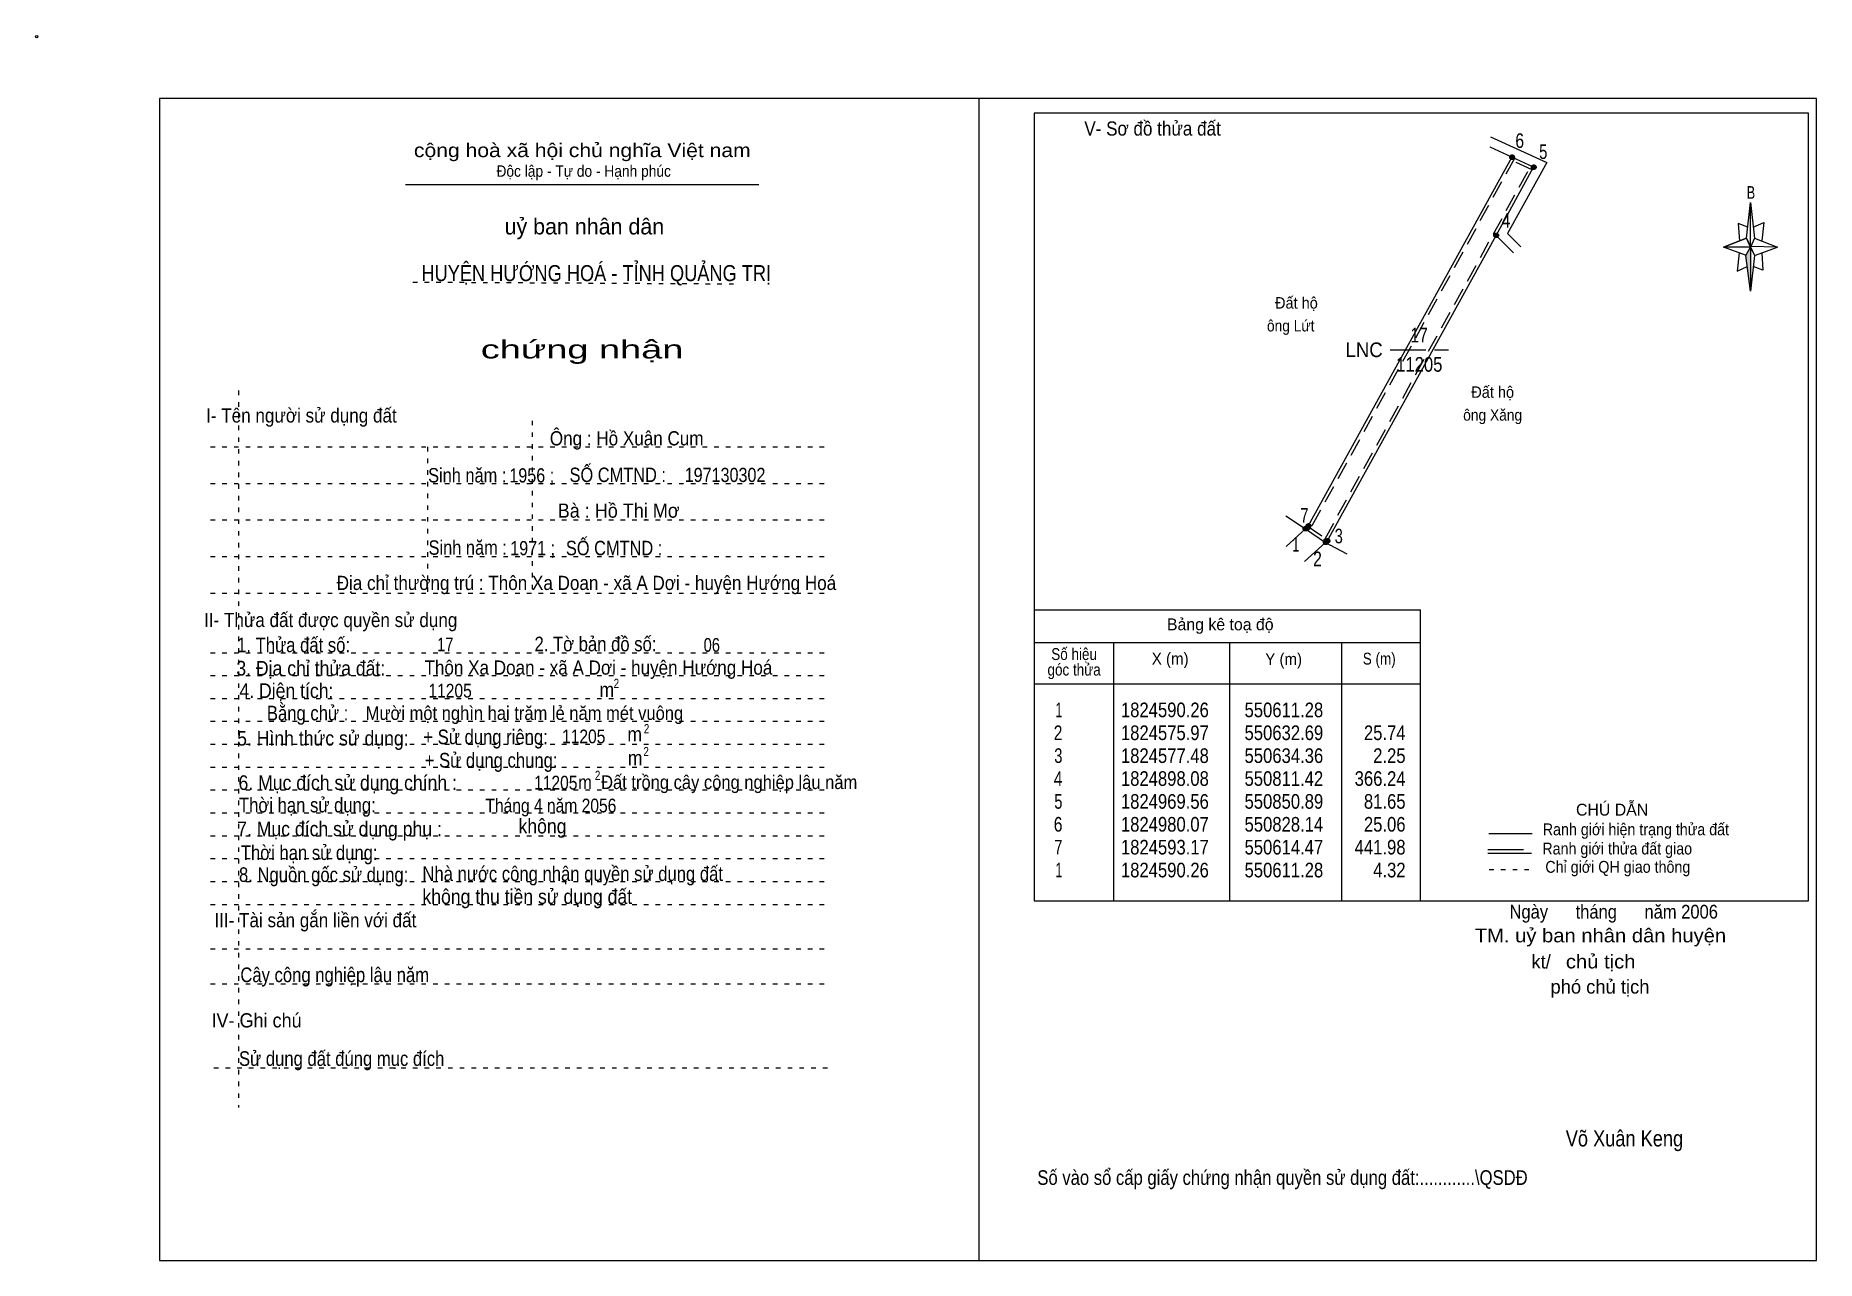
# Model space of a CAD drawing. Header units: centimetres. Extents: x -1.6 to 37.4, y -1.3 to 25.5.
import ezdxf
from ezdxf.enums import TextEntityAlignment as Align

# ---------------------------------------------------------------- set-up
doc = ezdxf.new("R2010")
doc.units = ezdxf.units.CM
doc.header["$LTSCALE"] = 0.13
for name, pattern in [('DOTTED', [1.5, 0.3, -1.2]), ('LONG_DASHED', [7.5, 6, -1.5]), ('MEDIUM_DASHED', [4.5, 3, -1.5])]:
    doc.linetypes.add(name, pattern=pattern)
for name, color, linetype, lineweight in [('1', 7, 'DOTTED', 13), ('10', 7, 'Continuous', 13), ('2', 7, 'Continuous', 25), ('3', 7, 'Continuous', 13), ('30', 7, 'Continuous', 13), ('32', 7, 'LONG_DASHED', 13), ('33', 7, 'LONG_DASHED', 13), ('35', 7, 'Continuous', 13)]:
    doc.layers.add(name, color=color, linetype=linetype, lineweight=lineweight)

msp = doc.modelspace()

# ---------------------------------------------------------------- hatches: boundary and pattern name
at = {"layer": '30'}
msp.add_hatch(color=256, dxfattribs=at).paths.add_polyline_path([(35.91, 20.87), (35.91, 19.91), (35.81, 20.69)])
at = {"layer": '32'}
for points in [[(30.7484, 22.8383, 1), (30.6484, 22.8383, 1)], [(31.2223, 22.6194, 1), (31.1223, 22.6194, 1)], [(30.4002, 21.1307, 1), (30.3002, 21.1307, 1)], [(26.2982, 14.7801, 1), (26.1982, 14.7801, 1)], [(26.2317, 14.7194, 1), (26.1317, 14.7194, 1)], [(26.6776, 14.4218, 1), (26.5776, 14.4218, 1)], [(26.7124, 14.4533, 1), (26.6124, 14.4533, 1)]]:
    msp.add_hatch(color=256, dxfattribs=at).paths.add_polyline_path(points)

# ---------------------------------------------------------------- linework, layer by layer
at = {"layer": '1', "linetype": 'Continuous'}
msp.add_line((6.51, 22.24), (14.23, 22.24), dxfattribs=at)
at = {"layer": '1'}
for p, q in [((6.67, 20.11), (13.82, 20.07)), ((2.86, 17.74), (2.86, 2.07)), ((9.28, 17.08), (9.28, 13.31)), ((2.25, 16.51), (15.75, 16.51)), ((6.99, 16.51), (6.99, 13.31)), ((2.25, 15.71), (15.75, 15.71)), ((2.25, 14.91), (15.75, 14.91)), ((2.25, 14.11), (15.75, 14.11)), ((2.25, 13.31), (15.75, 13.31)), ((2.25, 12.01), (15.75, 12.01)), ((2.25, 11.51), (15.75, 11.51)), ((2.25, 11.01), (15.75, 11.01)), ((2.25, 10.51), (15.75, 10.51)), ((2.25, 10.01), (15.75, 10.01)), ((2.25, 9.51), (15.75, 9.51)), ((2.25, 9.01), (15.75, 9.01)), ((2.25, 8.51), (15.75, 8.51)), ((2.25, 8.01), (15.75, 8.01)), ((2.25, 7.51), (15.75, 7.51)), ((2.25, 7.01), (15.75, 7.01)), ((2.25, 6.51), (15.75, 6.51)), ((2.25, 5.54), (15.75, 5.54)), ((2.25, 4.77), (15.75, 4.77)), ((2.32, 2.94), (15.82, 2.94))]:
    msp.add_line(p, q, dxfattribs=at)
at = {"layer": '10'}
for p, q in [((30.69, 22.84), (30.22, 23.06)), ((30.73, 20.75), (30.35, 21.13)), ((26.62, 14.42), (26.16, 14)), ((26.62, 14.42), (26.72, 14.36)), ((27.09, 14.16), (26.72, 14.36))]:
    msp.add_line(p, q, dxfattribs=at)
at = {"layer": '10', "linetype": 'MEDIUM_DASHED'}
for p, q in [((31.14, 22.56), (30.66, 22.78)), ((26.22, 14.78), (26.66, 14.48))]:
    msp.add_line(p, q, dxfattribs=at)
at = {"layer": '10'}
for points in [[(30.23, 23.28), (31.46, 22.72), (30.6, 21.17), (30.89, 20.88)], [(30.69, 22.84), (26.24, 14.78), (26.18, 14.72), (26.62, 14.42)], [(26.62, 14.42), (26.66, 14.45), (30.35, 21.13), (31.17, 22.62), (30.69, 22.84)], [(25.75, 15), (26.18, 14.72), (25.76, 14.33)]]:
    msp.add_lwpolyline(points, dxfattribs=at)
at = {"layer": '10', "linetype": 'MEDIUM_DASHED'}
for points in [[(30.75, 22.81), (26.3, 14.74), (26.23, 14.67)], [(26.58, 14.48), (26.61, 14.5), (30.29, 21.16), (31.11, 22.65)]]:
    msp.add_lwpolyline(points, dxfattribs=at)
at = {"layer": '10'}
msp.add_circle((-1.55, 25.47), 0.025, dxfattribs=at)
at = {"layer": '2'}
for p, q in [((20.25, 12.95), (28.7, 12.95)), ((28.7, 6.59), (28.7, 12.95)), ((20.25, 12.23), (28.7, 12.23)), ((21.99, 6.59), (21.99, 12.23)), ((24.53, 10.89), (24.53, 12.23)), ((26.97, 12.23), (26.97, 6.59)), ((20.25, 11.33), (28.7, 11.33))]:
    msp.add_line(p, q, dxfattribs=at)
msp.add_lwpolyline([(37.18, 23.8), (20.25, 23.8), (20.25, 6.59), (37.18, 6.59)], close=True, dxfattribs=at)
msp.add_lwpolyline([(24.53, 6.59), (24.53, 10.39), (24.53, 10.89)], dxfattribs=at)
at = {"layer": '3'}
msp.add_line((19.04, 24.12), (19.04, -1.27), dxfattribs=at)
for points in [[(19.04, 24.12), (1.13, 24.12), (1.13, -1.27), (19.04, -1.27)], [(19.04, -1.27), (37.35, -1.27), (37.35, 24.12), (19.04, 24.12)]]:
    msp.add_lwpolyline(points, dxfattribs=at)
at = {"layer": '30'}
for p, q in [((35.82, 21.07), (35.91, 21.85)), ((36, 21.07), (36.5, 20.87)), ((35.82, 20.69), (35.32, 20.87)), ((36, 20.69), (35.91, 19.91)), ((36.16, 20.75), (36.18, 20.37)), ((36.18, 20.37), (35.97, 20.45))]:
    msp.add_line(p, q, dxfattribs=at)
for points in [[(35.91, 21.85), (36, 21.07), (35.91, 20.87)], [(35.91, 20.87), (35.32, 20.87), (35.82, 21.07), (36, 20.69), (36.5, 20.87), (35.91, 20.89)], [(35.91, 20.87), (35.91, 19.91), (35.81, 20.69)]]:
    msp.add_lwpolyline(points, close=True, dxfattribs=at)
for points in [[(35.97, 21.31), (36.2, 21.41), (36.16, 21.01)], [(35.91, 20.87), (35.82, 21.07), (35.32, 20.87)], [(35.85, 21.31), (35.64, 21.39), (35.67, 21.01)], [(35.66, 20.75), (35.62, 20.35), (35.84, 20.45)], [(35.91, 20.87), (36, 20.69), (36.5, 20.87)]]:
    msp.add_lwpolyline(points, dxfattribs=at)
at = {"layer": '32'}
for centre in [(30.6984, 22.8383), (31.1723, 22.6194), (30.3502, 21.1307), (26.2482, 14.7801), (26.1817, 14.7194), (26.6276, 14.4218), (26.6624, 14.4533)]:
    msp.add_circle(centre, 0.05, dxfattribs=at)
at = {"layer": '33'}
msp.add_line((28.03, 18.63), (29.31, 18.63), dxfattribs=at)
at = {"layer": '35'}
for p, q in [((30.19, 8.06), (31.14, 8.06)), ((30.17, 7.63), (31.12, 7.63))]:
    msp.add_line(p, q, dxfattribs=at)
at = {"layer": '35', "linetype": 'LONG_DASHED'}
msp.add_line((30.17, 7.71), (31.12, 7.71), dxfattribs=at)
at = {"layer": '35', "linetype": 'DOTTED'}
msp.add_line((30.2, 7.27), (31.19, 7.27), dxfattribs=at)

# ---------------------------------------------------------------- texts
at = {"layer": '1'}
for s, height, width, p in [('V- Sơ đồ thửa đất', 0.31, 0.9, (22.84, 23.31)), ('cộng hoà xã hội chủ nghĩa Việt nam', 0.3, 1.15, (10.375, 22.84)), ('Độc lập - Tự do - Hạnh phúc', 0.25, 0.9, (10.405, 22.41)), ('chứng nhận', 0.4, 1.55, (10.37, 18.44)), ('I- Tên người sử dụng đất', 0.31, 0.9, (4.235, 17.04)), ('II- Thửa đất được quyền sử dụng', 0.31, 0.9, (4.875, 12.57)), ('III- Tài sản gắn liền với đất', 0.31, 0.9, (4.54, 6.01)), ('IV- Ghi chú', 0.31, 0.95, (3.255, 3.82))]:
    msp.add_text(s, height=height, dxfattribs=dict(at, width=width)).set_placement(p, align=Align.CENTER)
msp.add_text('uỷ ban nhân dân', height=0.35, dxfattribs=at).set_placement((10.42, 21.15), align=Align.CENTER)
at = {"layer": '10'}
for s, width, p in [('  Đất hộ', 0.95, (25.34, 19.53)), ('ông Lứt', 0.9, (25.34, 19.03)), ('  Đất hộ', 0.95, (29.63, 17.58)), ('ông Xăng', 0.9, (29.63, 17.08))]:
    msp.add_text(s, height=0.25, dxfattribs=dict(at, width=width)).set_placement(p)
for s, height, width, p in [('Ông : Hồ Xuân Cum', 0.31, 0.9, (11.345, 16.54)), ('Sinh năm :', 0.3149, 0.85, (7.86, 15.73)), ('1956 ;', 0.31, 0.85, (9.27, 15.73)), ('SỐ CMTND :', 0.3149, 0.85, (11.15, 15.74)), ('197130302', 0.31, 0.85, (13.495, 15.74)), ('Bà : Hồ Thị Mơ', 0.31, 0.95, (11.17, 14.96)), ('Sinh năm :', 0.3149, 0.85, (7.87, 14.15)), ('1971 ;', 0.31, 0.85, (9.29, 14.14)), ('SỐ CMTND :', 0.3149, 0.85, (11.07, 14.14)), ('Địa chỉ thường trú : Thôn Xa Doan - xã A Dơi - huyện Hướng Hoá', 0.31, 0.9, (10.465, 13.38)), ('17', 0.3, 0.8, (7.38, 12.04)), ('06', 0.3, 0.8, (13.205, 12.03)), (' Thôn Xa Doan - xã A Dơi - huyện Hướng Hoá', 0.31, 0.9, (10.675, 11.53)), ('11205', 0.3, 0.85, (7.485, 11.03)), ('Mười một nghìn hai trăm lẻ năm mét vuông ', 0.3, 0.9, (9.16, 10.54)), ('11205', 0.3, 0.85, (10.405, 10.03)), ('m  Đất trồng cây công nghiệp lâu năm ', 0.3, 0.9, (13.385, 9.03)), ('11205', 0.3, 0.85, (9.795, 9.02)), ('Tháng 4 năm 2056 ', 0.3, 0.85, (9.735, 8.52)), ('Ngày      tháng      năm 2006', 0.3, 0.9, (32.92, 6.2)), ('TM. uỷ ban nhân dân huyện', 0.3, 1.1, (32.63, 5.68)), ('chủ tịch', 0.3, 1.1, (32.635, 5.11)), ('Võ Xuân Keng ', 0.35, 0.85, (33.21, 1.22))]:
    msp.add_text(s, height=height, dxfattribs=dict(at, width=width)).set_placement(p, align=Align.CENTER)
for s, p in [('kt/ ', (31.39, 5.11)), ('phó chủ tịch ', (32.675, 4.56))]:
    msp.add_text(s, height=0.3, dxfattribs=at).set_placement(p, align=Align.CENTER)
at = {"layer": '2'}
for s, height, width, p in [('HUYỆN HƯỚNG HOÁ - TỈNH QUẢNG TRỊ', 0.35, 0.85, (10.68, 20.13)), ('Số hiệu', 0.2591, 0.85, (21.125, 11.85)), ('3. Địa chỉ thửa đất:', 0.32, 0.9, (4.44, 11.51)), ('góc thửa', 0.2591, 0.85, (21.125, 11.51)), ('X (m)', 0.2591, 0.95, (23.225, 11.75)), ('Y (m)', 0.2591, 0.95, (25.705, 11.74)), ('S (m)', 0.2591, 0.85, (27.795, 11.75)), ('Số vào sổ cấp giấy chứng nhận quyền sử dụng đất:............\\QSDĐ', 0.32, 0.85, (25.68, 0.38))]:
    msp.add_text(s, height=height, dxfattribs=dict(at, width=width)).set_placement(p, align=Align.CENTER)
msp.add_text('Bảng kê toạ độ', height=0.2591, dxfattribs=at).set_placement((24.32, 12.5), align=Align.CENTER)
for s, height, width, p in [('1. Thửa đất số:', 0.32, 0.85, (2.83, 12.02)), ('2. Tờ bản đồ số:', 0.32, 0.85, (9.33, 12.04)), ('4. Diện tích:', 0.32, 0.9, (2.88, 11.02)), ('m', 0.32, 0.9, (10.75, 11.04)), ('2', 0.2, 0.8, (11.06, 11.24)), ('Bằng chử :', 0.32, 0.85, (3.48, 10.53)), ('5. Hình thức sử dụng:', 0.32, 0.9, (2.83, 9.98)), ('+ Sử dụng riêng:', 0.32, 0.85, (6.9, 10.01)), ('m', 0.32, 0.9, (11.36, 10.07)), ('2', 0.2, 0.8, (11.72, 10.25)), ('+ Sử dụng chung:', 0.32, 0.85, (6.93, 9.5)), ('m', 0.32, 0.9, (11.37, 9.55)), ('2', 0.2, 0.8, (11.71, 9.75)), ('6. Mục đích sử dụng chính : ', 0.32, 0.9, (2.86, 9.01)), ('2', 0.2, 0.8, (10.65, 9.23)), ('Thời hạn sử dụng: ', 0.32, 0.85, (2.87, 8.52)), ('7. Mục đích sử dụng phụ : ', 0.32, 0.9, (2.83, 8)), ('không', 0.32, 0.9, (8.98, 8.06)), ('Thời hạn sử dụng: ', 0.32, 0.85, (2.91, 7.48)), ('8. Nguồn gốc sử dụng: ', 0.32, 0.85, (2.87, 7)), ('Nhà nước công nhận quyền sử dụng đất  ', 0.32, 0.85, (6.88, 7.02)), ('không thu tiền sử dụng đất', 0.32, 0.9, (6.88, 6.52)), ('Cây công nghiệp lâu năm', 0.32, 0.85, (2.9, 4.81)), ('Sử dụng đất đúng mục đích', 0.32, 0.85, (2.87, 2.98))]:
    msp.add_text(s, height=height, dxfattribs=dict(at, width=width)).set_placement(p)
at = {"layer": '30', "width": 0.75}
msp.add_text('B', height=0.2756, dxfattribs=at).set_placement((35.92, 21.93), align=Align.CENTER)
at = {"layer": '30'}
for s, width, p in [('1', 0.65, (20.87, 10.6)), ('1824590.26', 0.85, (24.07, 10.6)), ('550611.28', 0.85, (26.57, 10.6)), ('550611.28', 0.85, (26.57, 10.6)), ('2', 0.8, (20.87, 10.1)), ('1824575.97', 0.85, (24.07, 10.1)), ('550632.69', 0.85, (26.57, 10.1)), ('25.74', 0.85, (28.37, 10.1)), ('3', 0.75, (20.87, 9.6)), ('1824577.48', 0.85, (24.07, 9.6)), ('550634.36', 0.85, (26.57, 9.6)), ('2.25', 0.85, (28.37, 9.6)), ('4', 0.8, (20.87, 9.1)), ('1824898.08', 0.85, (24.07, 9.1)), ('550811.42', 0.85, (26.57, 9.1)), ('366.24', 0.85, (28.37, 9.1)), ('5', 0.75, (20.87, 8.6)), ('1824969.56', 0.85, (24.07, 8.6)), ('550850.89', 0.85, (26.57, 8.6)), ('81.65', 0.85, (28.37, 8.6)), ('6', 0.8, (20.87, 8.1)), ('1824980.07', 0.85, (24.07, 8.1)), ('550828.14', 0.85, (26.57, 8.1)), ('25.06', 0.85, (28.37, 8.1)), ('7', 0.75, (20.87, 7.6)), ('1824593.17', 0.85, (24.07, 7.6)), ('550614.47', 0.85, (26.57, 7.6)), ('441.98', 0.85, (28.37, 7.6)), ('1', 0.65, (20.87, 7.1)), ('1824590.26', 0.85, (24.07, 7.1)), ('550611.28', 0.85, (26.57, 7.1)), ('4.32', 0.85, (28.37, 7.1))]:
    msp.add_text(s, height=0.32, dxfattribs=dict(at, width=width)).set_placement(p, align=Align.RIGHT)
at = {"layer": '32'}
for s, width, p in [('6', 0.8, (30.865, 23.04)), ('5', 0.75, (31.38, 22.8)), ('4', 0.8, (30.565, 21.3)), ('7', 0.75, (26.16, 14.85)), ('1', 0.65, (25.97, 14.22)), ('3', 0.75, (26.91, 14.4)), ('2', 0.8, (26.445, 13.9))]:
    msp.add_text(s, height=0.32, dxfattribs=dict(at, width=width)).set_placement(p, align=Align.CENTER)
at = {"layer": '33'}
for s, width, p in [('17', 0.8, (28.665, 18.79)), ('11205', 0.85, (28.67, 18.15))]:
    msp.add_text(s, height=0.32, dxfattribs=dict(at, width=width)).set_placement(p, align=Align.CENTER)
at = {"layer": '33', "width": 0.95}
msp.add_text('LNC', height=0.32, dxfattribs=at).set_placement((27.87, 18.47), align=Align.RIGHT)
at = {"layer": '35'}
msp.add_text('CHÚ DẪN', height=0.2591, dxfattribs=at).set_placement((32.885, 8.45), align=Align.CENTER)
at = {"layer": '35', "width": 0.9}
for s, p in [('Ranh giới hiện trạng thửa đất', (33.405, 8.02)), ('Ranh giới thửa đất giao ', (33.04, 7.6)), ('Chỉ giới QH giao thông', (33.01, 7.2))]:
    msp.add_text(s, height=0.2591, dxfattribs=at).set_placement(p, align=Align.CENTER)

doc.saveas('drawing.dxf')
